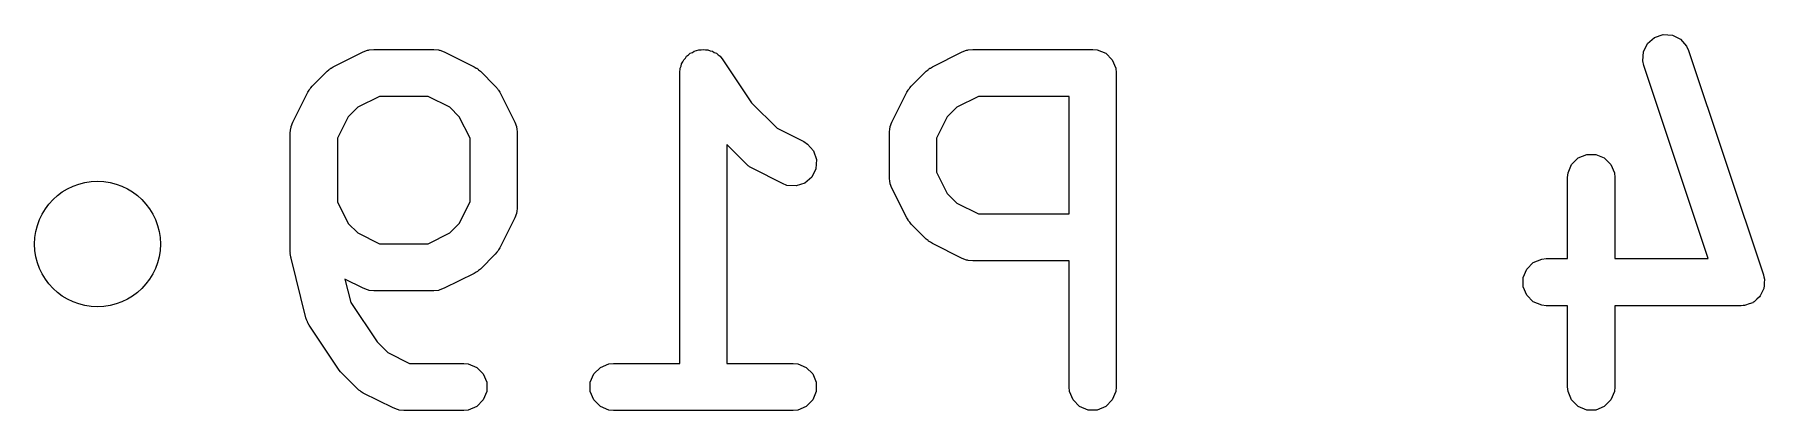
# Model space of a CAD drawing. Extents: x 2.61 to 8.57, y -5.64 to -1.89.
# Drawn here: x 7.8339 to 8.0504, y -2.8371 to -2.79 of the extents above; entities that cross this region are included whole.
import ezdxf

# ---------------------------------------------------------------- set-up
doc = ezdxf.new("R2010")
doc.units = 0
doc.header["$MEASUREMENT"] = 0
doc.layers.add('BLACK', color=7, linetype='CONTINUOUS')

msp = doc.modelspace()

# ---------------------------------------------------------------- linework, layer by layer
at = {"layer": 'BLACK', "linetype": 'CONTINUOUS'}
for p, q in [((8.03525, -2.79214), (8.03576, -2.7911)), ((8.03576, -2.7911), (8.03663, -2.79035)), ((8.03663, -2.79035), (8.03773, -2.78999)), ((8.03773, -2.78999), (8.03888, -2.79007)), ((8.03888, -2.79007), (8.03991, -2.79058)), ((8.03991, -2.79058), (8.04066, -2.79145)), ((7.87125, -2.79402), (7.875, -2.79215)), ((7.875, -2.79215), (7.87554, -2.79194)), ((7.87554, -2.79194), (7.87565, -2.79193)), ((7.87565, -2.79193), (7.87575, -2.79189)), ((7.87575, -2.79189), (7.87632, -2.79184)), ((7.87632, -2.79184), (7.88382, -2.79184)), ((7.88382, -2.79184), (7.8844, -2.79189)), ((7.8844, -2.79189), (7.88449, -2.79193)), ((7.88449, -2.79193), (7.8846, -2.79194)), ((7.8846, -2.79194), (7.88514, -2.79215)), ((7.88514, -2.79215), (7.88889, -2.79402)), ((7.915, -2.79342), (7.91511, -2.79315)), ((7.91511, -2.79315), (7.91532, -2.79294)), ((7.91532, -2.79294), (7.91548, -2.7927)), ((7.91548, -2.7927), (7.91572, -2.79254)), ((7.91572, -2.79254), (7.91593, -2.79233)), ((7.91593, -2.79233), (7.9162, -2.79222)), ((7.9162, -2.79222), (7.91644, -2.79206)), ((7.91644, -2.79206), (7.91672, -2.792)), ((7.91672, -2.792), (7.91699, -2.79189)), ((7.91699, -2.79189), (7.91728, -2.79189)), ((7.91728, -2.79189), (7.91757, -2.79184)), ((7.91757, -2.79184), (7.91785, -2.79189)), ((7.91785, -2.79189), (7.91814, -2.79189)), ((7.91814, -2.79189), (7.91841, -2.79201)), ((7.91841, -2.79201), (7.9187, -2.79206)), ((7.9187, -2.79206), (7.91894, -2.79222)), ((7.91894, -2.79222), (7.91921, -2.79233)), ((7.91921, -2.79233), (7.91941, -2.79254)), ((7.91941, -2.79254), (7.91966, -2.7927)), ((7.91966, -2.7927), (7.92002, -2.79315)), ((7.92002, -2.79315), (7.92002, -2.79315)), ((7.92002, -2.79315), (7.92002, -2.79315)), ((7.92002, -2.79315), (7.92002, -2.79315)), ((7.92002, -2.79315), (7.92361, -2.79853)), ((7.94624, -2.79402), (7.94999, -2.79215)), ((7.94999, -2.79215), (7.95053, -2.79194)), ((7.95053, -2.79194), (7.95064, -2.79193)), ((7.95064, -2.79193), (7.95074, -2.79189)), ((7.95074, -2.79189), (7.95131, -2.79184)), ((7.95131, -2.79184), (7.96631, -2.79184)), ((7.96631, -2.79184), (7.96689, -2.79189)), ((7.96689, -2.79189), (7.96795, -2.79233)), ((7.96795, -2.79233), (7.96877, -2.79315)), ((7.96877, -2.79315), (7.96921, -2.79421)), ((8.03517, -2.79328), (8.03525, -2.79214)), ((8.03529, -2.79385), (8.03517, -2.79328)), ((8.04066, -2.79145), (8.0409, -2.79198)), ((8.0409, -2.79198), (8.05027, -2.8201)), ((7.86861, -2.79645), (7.87048, -2.79458)), ((7.87048, -2.79458), (7.87071, -2.79439)), ((7.87071, -2.79439), (7.87076, -2.79433)), ((7.87076, -2.79433), (7.87085, -2.79428)), ((7.87085, -2.79428), (7.87093, -2.79421)), ((7.87093, -2.79421), (7.871, -2.79418)), ((7.871, -2.79418), (7.87125, -2.79402)), ((7.88889, -2.79402), (7.88914, -2.79418)), ((7.88914, -2.79418), (7.88921, -2.79421)), ((7.88921, -2.79421), (7.88929, -2.79428)), ((7.88929, -2.79428), (7.88938, -2.79433)), ((7.88938, -2.79433), (7.88943, -2.79439)), ((7.88943, -2.79439), (7.88966, -2.79458)), ((7.88966, -2.79458), (7.89153, -2.79645)), ((7.91461, -2.79478), (7.91467, -2.79421)), ((7.91461, -2.79479), (7.91461, -2.79478)), ((7.91461, -2.83121), (7.91461, -2.79479)), ((7.91461, -2.79479), (7.91461, -2.79479)), ((7.91461, -2.79479), (7.91461, -2.79479)), ((7.91467, -2.79421), (7.91478, -2.79394)), ((7.91478, -2.79394), (7.91484, -2.79366)), ((7.91484, -2.79366), (7.915, -2.79342)), ((7.9436, -2.79645), (7.94547, -2.79458)), ((7.94547, -2.79458), (7.9457, -2.79439)), ((7.9457, -2.79439), (7.94575, -2.79433)), ((7.94575, -2.79433), (7.94584, -2.79428)), ((7.94584, -2.79428), (7.94592, -2.79421)), ((7.94592, -2.79421), (7.94599, -2.79418)), ((7.94599, -2.79418), (7.94624, -2.79402)), ((7.96921, -2.79421), (7.96926, -2.79479)), ((7.96926, -2.79479), (7.96926, -2.83416)), ((8.04337, -2.81808), (8.03529, -2.79385)), ((7.86618, -2.80097), (7.86806, -2.79722)), ((7.86806, -2.79722), (7.86821, -2.79697)), ((7.86821, -2.79697), (7.86824, -2.7969)), ((7.86824, -2.7969), (7.86831, -2.79682)), ((7.86831, -2.79682), (7.86836, -2.79673)), ((7.86836, -2.79673), (7.86842, -2.79668)), ((7.86842, -2.79668), (7.86861, -2.79645)), ((7.89153, -2.79645), (7.89172, -2.79668)), ((7.89172, -2.79668), (7.89178, -2.79673)), ((7.89178, -2.79673), (7.89183, -2.79682)), ((7.89183, -2.79682), (7.8919, -2.7969)), ((7.8919, -2.7969), (7.89193, -2.79697)), ((7.89193, -2.79697), (7.89209, -2.79722)), ((7.89209, -2.79722), (7.89396, -2.80097)), ((7.94117, -2.80097), (7.94305, -2.79722)), ((7.94305, -2.79722), (7.9432, -2.79697)), ((7.9432, -2.79697), (7.94323, -2.7969)), ((7.94323, -2.7969), (7.9433, -2.79682)), ((7.9433, -2.79682), (7.94336, -2.79673)), ((7.94336, -2.79673), (7.94341, -2.79668)), ((7.94341, -2.79668), (7.9436, -2.79645)), ((7.87432, -2.79909), (7.87312, -2.80029)), ((7.87702, -2.79774), (7.87432, -2.79909)), ((7.88312, -2.79774), (7.87702, -2.79774)), ((7.88582, -2.79909), (7.88312, -2.79774)), ((7.88702, -2.80029), (7.88582, -2.79909)), ((7.92361, -2.79853), (7.92681, -2.80174)), ((7.94931, -2.79909), (7.94811, -2.80029)), ((7.95201, -2.79774), (7.94931, -2.79909)), ((7.96336, -2.79774), (7.95201, -2.79774)), ((7.96336, -2.81246), (7.96336, -2.79774)), ((7.86587, -2.80229), (7.86593, -2.80171)), ((7.86593, -2.80171), (7.86597, -2.80162)), ((7.86597, -2.80151), (7.86618, -2.80097)), ((7.86597, -2.80162), (7.86597, -2.80151)), ((7.87312, -2.80029), (7.87178, -2.80299)), ((7.88837, -2.80299), (7.88702, -2.80029)), ((7.89396, -2.80097), (7.89417, -2.80151)), ((7.89417, -2.80151), (7.89418, -2.80162)), ((7.89418, -2.80162), (7.89422, -2.80171)), ((7.89422, -2.80171), (7.89427, -2.80229)), ((7.92681, -2.80174), (7.93014, -2.8034)), ((7.94086, -2.80229), (7.94092, -2.80171)), ((7.94092, -2.80171), (7.94096, -2.80162)), ((7.94096, -2.80162), (7.94097, -2.80151)), ((7.94097, -2.80151), (7.94117, -2.80097)), ((7.94811, -2.80029), (7.94677, -2.80299)), ((7.86587, -2.81729), (7.86587, -2.80229)), ((7.87178, -2.80299), (7.87178, -2.81097)), ((7.88837, -2.81097), (7.88837, -2.80299)), ((7.89427, -2.80229), (7.89427, -2.81166)), ((7.92298, -2.80625), (7.92052, -2.80379)), ((7.92052, -2.80379), (7.92052, -2.83121)), ((7.93014, -2.8034), (7.93063, -2.80371)), ((7.93063, -2.80371), (7.93138, -2.80458)), ((7.94086, -2.80791), (7.94086, -2.80229)), ((7.94677, -2.80299), (7.94677, -2.80722)), ((7.9232, -2.80644), (7.92298, -2.80625)), ((7.93138, -2.80458), (7.93174, -2.80567)), ((7.93174, -2.80567), (7.93166, -2.80682)), ((8.02583, -2.80734), (8.02627, -2.80627)), ((8.02627, -2.80627), (8.02708, -2.80546)), ((8.02708, -2.80546), (8.02815, -2.80502)), ((8.02815, -2.80502), (8.0293, -2.80502)), ((8.0293, -2.80502), (8.03036, -2.80546)), ((8.03036, -2.80546), (8.03118, -2.80627)), ((8.03118, -2.80627), (8.03162, -2.80734)), ((7.92326, -2.8065), (7.9232, -2.80644)), ((7.92334, -2.80655), (7.92326, -2.8065)), ((7.92343, -2.80662), (7.92334, -2.80655)), ((7.9235, -2.80665), (7.92343, -2.80662)), ((7.92375, -2.8068), (7.9235, -2.80665)), ((7.92749, -2.80868), (7.92375, -2.8068)), ((7.93115, -2.80785), (7.93028, -2.8086)), ((7.93166, -2.80682), (7.93115, -2.80785)), ((7.94092, -2.80849), (7.94086, -2.80791)), ((7.94096, -2.80859), (7.94092, -2.80849)), ((7.94677, -2.80722), (7.94811, -2.80991)), ((8.02577, -2.80791), (8.02583, -2.80734)), ((8.02577, -2.81808), (8.02577, -2.80791)), ((8.03162, -2.80734), (8.03167, -2.80791)), ((8.03167, -2.80791), (8.03167, -2.81808)), ((7.92804, -2.80889), (7.92749, -2.80868)), ((7.92918, -2.80897), (7.92804, -2.80889)), ((7.93028, -2.8086), (7.92918, -2.80897)), ((7.94097, -2.80869), (7.94096, -2.80859)), ((7.94117, -2.80923), (7.94097, -2.80869)), ((7.94305, -2.81298), (7.94117, -2.80923)), ((7.94811, -2.80991), (7.94931, -2.81111)), ((7.87178, -2.81097), (7.87312, -2.81366)), ((7.88702, -2.81366), (7.88837, -2.81097)), ((7.89417, -2.81244), (7.89396, -2.81298)), ((7.89418, -2.81234), (7.89417, -2.81244)), ((7.89422, -2.81224), (7.89418, -2.81234)), ((7.89427, -2.81166), (7.89422, -2.81224)), ((7.94931, -2.81111), (7.95201, -2.81246)), ((7.95201, -2.81246), (7.96336, -2.81246)), ((7.87312, -2.81366), (7.87432, -2.81486)), ((7.87432, -2.81486), (7.87702, -2.81621)), ((7.88312, -2.81621), (7.88582, -2.81486)), ((7.88582, -2.81486), (7.88702, -2.81366)), ((7.89396, -2.81298), (7.89209, -2.81673)), ((7.9432, -2.81323), (7.94305, -2.81298)), ((7.94323, -2.8133), (7.9432, -2.81323)), ((7.9433, -2.81338), (7.94323, -2.8133)), ((7.94336, -2.81347), (7.9433, -2.81338)), ((7.94341, -2.81352), (7.94336, -2.81347)), ((7.9436, -2.81375), (7.94341, -2.81352)), ((7.94547, -2.81563), (7.9436, -2.81375)), ((7.87702, -2.81621), (7.88312, -2.81621)), ((7.89183, -2.81713), (7.89178, -2.81722)), ((7.8919, -2.81705), (7.89183, -2.81713)), ((7.89193, -2.81698), (7.8919, -2.81705)), ((7.89209, -2.81673), (7.89193, -2.81698)), ((7.9457, -2.81581), (7.94547, -2.81563)), ((7.94575, -2.81587), (7.9457, -2.81581)), ((7.94584, -2.81593), (7.94575, -2.81587)), ((7.94592, -2.81599), (7.94584, -2.81593)), ((7.94599, -2.81602), (7.94592, -2.81599)), ((7.94624, -2.81618), (7.94599, -2.81602)), ((7.94999, -2.81805), (7.94624, -2.81618)), ((7.86588, -2.81739), (7.86587, -2.81729)), ((7.86587, -2.81743), (7.86588, -2.81739)), ((7.86591, -2.81765), (7.86587, -2.81743)), ((7.86593, -2.81786), (7.86591, -2.81765)), ((7.86594, -2.8179), (7.86593, -2.81786)), ((7.86596, -2.818), (7.86594, -2.8179)), ((7.86783, -2.8255), (7.86596, -2.818)), ((7.89153, -2.8175), (7.88966, -2.81938)), ((7.89172, -2.81727), (7.89153, -2.8175)), ((7.89178, -2.81722), (7.89172, -2.81727)), ((7.95053, -2.81826), (7.94999, -2.81805)), ((7.95064, -2.81827), (7.95053, -2.81826)), ((7.95074, -2.81831), (7.95064, -2.81827)), ((7.95131, -2.81837), (7.95074, -2.81831)), ((7.96336, -2.81837), (7.95131, -2.81837)), ((7.96336, -2.83416), (7.96336, -2.81837)), ((8.02064, -2.8194), (8.02146, -2.81858)), ((8.02146, -2.81858), (8.02252, -2.81814)), ((8.02252, -2.81814), (8.0231, -2.81808)), ((8.0231, -2.81808), (8.02577, -2.81808)), ((8.03167, -2.81808), (8.04337, -2.81808)), ((7.875, -2.8218), (7.87271, -2.82066)), ((7.87271, -2.82066), (7.87344, -2.82357)), ((7.88889, -2.81993), (7.88514, -2.8218)), ((7.88914, -2.81977), (7.88889, -2.81993)), ((7.88921, -2.81974), (7.88914, -2.81977)), ((7.88929, -2.81968), (7.88921, -2.81974)), ((7.88938, -2.81962), (7.88929, -2.81968)), ((7.88943, -2.81956), (7.88938, -2.81962)), ((7.88966, -2.81938), (7.88943, -2.81956)), ((8.0202, -2.82046), (8.02064, -2.8194)), ((8.0202, -2.82161), (8.0202, -2.82046)), ((8.05027, -2.8201), (8.05034, -2.82039)), ((8.05034, -2.82039), (8.05036, -2.82046)), ((8.05036, -2.82046), (8.05036, -2.82052)), ((8.05036, -2.82052), (8.0504, -2.82067)), ((8.0504, -2.82067), (8.05036, -2.82114)), ((8.05036, -2.82114), (8.05036, -2.82161)), ((7.87344, -2.82357), (7.87674, -2.82853)), ((7.87554, -2.82201), (7.875, -2.8218)), ((7.87565, -2.82202), (7.87554, -2.82201)), ((7.87575, -2.82206), (7.87565, -2.82202)), ((7.87632, -2.82211), (7.87575, -2.82206)), ((7.88382, -2.82211), (7.87632, -2.82211)), ((7.8844, -2.82206), (7.88382, -2.82211)), ((7.88449, -2.82202), (7.8844, -2.82206)), ((7.8846, -2.82201), (7.88449, -2.82202)), ((7.88514, -2.8218), (7.8846, -2.82201)), ((8.02064, -2.82268), (8.0202, -2.82161)), ((8.02146, -2.82349), (8.02064, -2.82268)), ((8.02252, -2.82393), (8.02146, -2.82349)), ((8.04893, -2.8236), (8.04848, -2.82375)), ((8.04901, -2.82353), (8.04893, -2.8236)), ((8.04911, -2.82349), (8.04901, -2.82353)), ((8.04944, -2.82316), (8.04911, -2.82349)), ((8.0498, -2.82285), (8.04944, -2.82316)), ((8.04985, -2.82275), (8.0498, -2.82285)), ((8.04992, -2.82268), (8.04985, -2.82275)), ((8.05011, -2.82224), (8.04992, -2.82268)), ((8.05032, -2.82182), (8.05011, -2.82224)), ((8.05036, -2.82161), (8.05032, -2.82171)), ((8.05032, -2.82171), (8.05032, -2.82182)), ((7.86795, -2.82584), (7.86783, -2.8255)), ((7.86797, -2.82591), (7.86795, -2.82584)), ((8.0231, -2.82399), (8.02252, -2.82393)), ((8.02577, -2.82399), (8.0231, -2.82399)), ((8.02577, -2.83416), (8.02577, -2.82399)), ((8.04747, -2.82399), (8.03167, -2.82399)), ((8.03167, -2.82399), (8.03167, -2.83416)), ((8.04776, -2.82396), (8.04747, -2.82399)), ((8.04784, -2.82397), (8.04776, -2.82396)), ((8.04789, -2.82395), (8.04784, -2.82397)), ((8.04805, -2.82393), (8.04789, -2.82395)), ((8.04848, -2.82375), (8.04805, -2.82393)), ((7.868, -2.82598), (7.86797, -2.82591)), ((7.86803, -2.82605), (7.868, -2.82598)), ((7.86807, -2.82611), (7.86803, -2.82605)), ((7.86824, -2.82642), (7.86807, -2.82611)), ((7.87199, -2.83205), (7.86824, -2.82642)), ((7.87674, -2.82853), (7.87807, -2.82986)), ((7.87807, -2.82986), (7.88077, -2.83121)), ((7.87217, -2.83227), (7.87199, -2.83205)), ((7.87199, -2.83205), (7.87199, -2.83205)), ((7.87199, -2.83205), (7.87199, -2.83205)), ((7.87236, -2.8325), (7.87217, -2.83227)), ((7.88077, -2.83121), (7.88757, -2.83121)), ((7.88757, -2.83121), (7.88815, -2.83126)), ((7.88815, -2.83126), (7.88921, -2.83171)), ((7.88921, -2.83171), (7.89003, -2.83252)), ((7.90386, -2.83252), (7.90468, -2.83171)), ((7.90468, -2.83171), (7.90574, -2.83126)), ((7.90574, -2.83126), (7.90632, -2.83121)), ((7.90632, -2.83121), (7.91461, -2.83121)), ((7.92052, -2.83121), (7.92882, -2.83121)), ((7.92882, -2.83121), (7.92939, -2.83126)), ((7.92939, -2.83126), (7.93046, -2.83171)), ((7.93046, -2.83171), (7.93127, -2.83252)), ((7.87423, -2.83437), (7.87236, -2.8325)), ((7.87236, -2.8325), (7.87236, -2.8325)), ((7.87236, -2.8325), (7.87236, -2.8325)), ((7.87446, -2.83456), (7.87423, -2.83437)), ((7.89003, -2.83252), (7.89047, -2.83358)), ((7.89047, -2.83358), (7.89047, -2.83474)), ((7.90342, -2.83358), (7.90386, -2.83252)), ((7.90342, -2.83474), (7.90342, -2.83358)), ((7.93127, -2.83252), (7.93171, -2.83358)), ((7.93171, -2.83358), (7.93171, -2.83474)), ((7.96341, -2.83474), (7.96336, -2.83416)), ((7.96926, -2.83416), (7.96921, -2.83474)), ((8.02583, -2.83474), (8.02577, -2.83416)), ((8.03167, -2.83416), (8.03162, -2.83474)), ((7.87451, -2.83462), (7.87446, -2.83456)), ((7.8746, -2.83467), (7.87451, -2.83462)), ((7.87468, -2.83474), (7.8746, -2.83467)), ((7.87475, -2.83477), (7.87468, -2.83474)), ((7.875, -2.83493), (7.87475, -2.83477)), ((7.87875, -2.8368), (7.875, -2.83493)), ((7.88921, -2.83662), (7.88815, -2.83706)), ((7.89003, -2.8358), (7.88921, -2.83662)), ((7.89047, -2.83474), (7.89003, -2.8358)), ((7.90386, -2.8358), (7.90342, -2.83474)), ((7.90468, -2.83662), (7.90386, -2.8358)), ((7.90574, -2.83706), (7.90468, -2.83662)), ((7.93046, -2.83662), (7.92939, -2.83706)), ((7.93127, -2.8358), (7.93046, -2.83662)), ((7.93171, -2.83474), (7.93127, -2.8358)), ((7.96386, -2.8358), (7.96341, -2.83474)), ((7.96467, -2.83662), (7.96386, -2.8358)), ((7.96573, -2.83706), (7.96467, -2.83662)), ((7.96795, -2.83662), (7.96689, -2.83706)), ((7.96877, -2.8358), (7.96795, -2.83662)), ((7.96921, -2.83474), (7.96877, -2.8358)), ((8.02627, -2.8358), (8.02583, -2.83474)), ((8.02708, -2.83662), (8.02627, -2.8358)), ((8.02815, -2.83706), (8.02708, -2.83662)), ((8.03036, -2.83662), (8.0293, -2.83706)), ((8.03118, -2.8358), (8.03036, -2.83662)), ((8.03162, -2.83474), (8.03118, -2.8358)), ((7.87929, -2.83701), (7.87875, -2.8368)), ((7.8794, -2.83702), (7.87929, -2.83701)), ((7.8795, -2.83706), (7.8794, -2.83702)), ((7.88007, -2.83711), (7.8795, -2.83706)), ((7.88757, -2.83711), (7.88007, -2.83711)), ((7.88815, -2.83706), (7.88757, -2.83711)), ((7.90632, -2.83711), (7.90574, -2.83706)), ((7.92882, -2.83711), (7.90632, -2.83711)), ((7.92939, -2.83706), (7.92882, -2.83711)), ((7.96689, -2.83706), (7.96573, -2.83706)), ((8.0293, -2.83706), (8.02815, -2.83706))]:
    msp.add_line(p, q, dxfattribs=at)
at = {"layer": 'BLACK'}
msp.add_circle((7.84173, -2.81625), 0.00787, dxfattribs=at)

doc.saveas('drawing.dxf')
